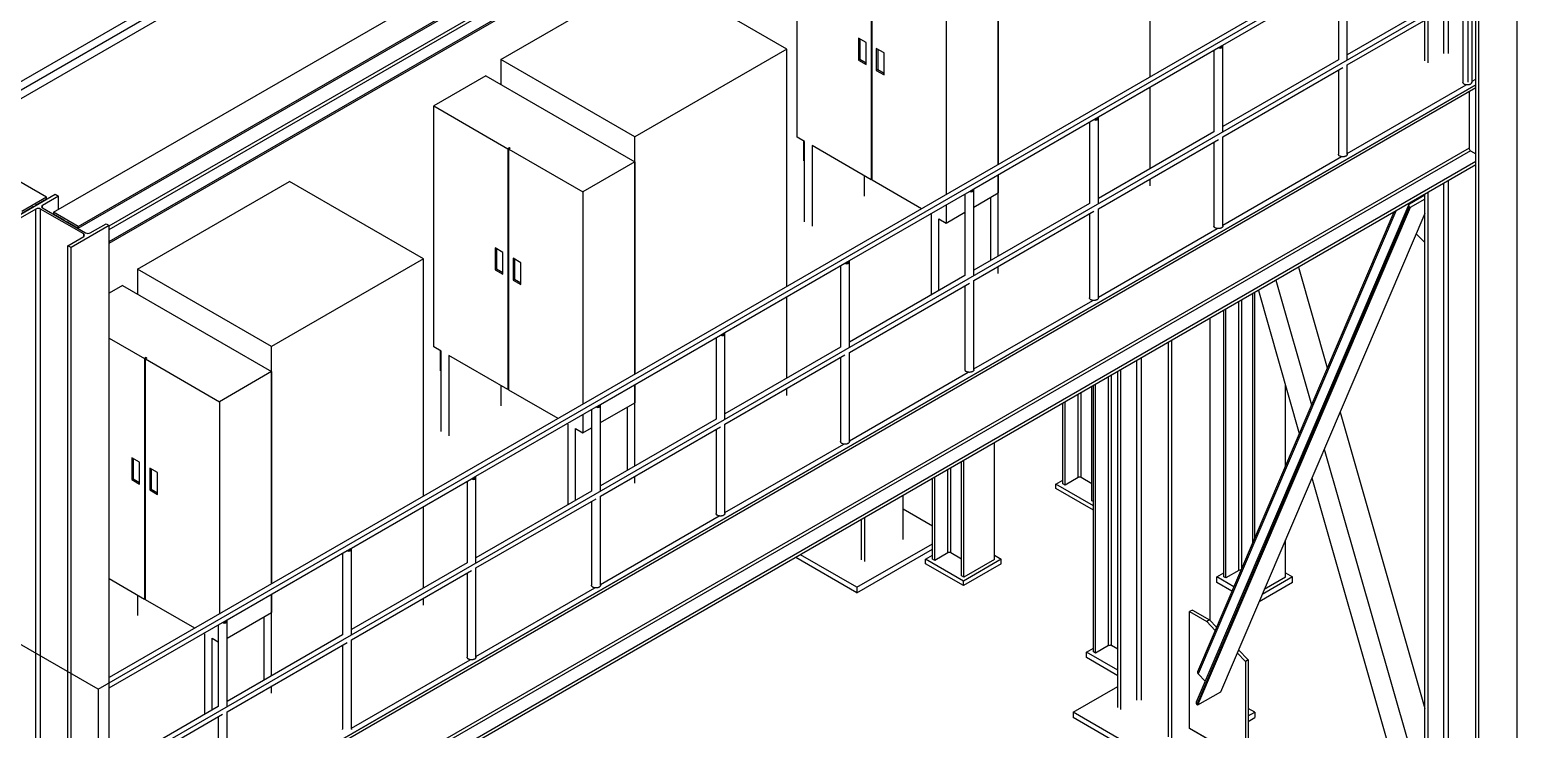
# Model space of a CAD drawing. Header units: inches. Extents: x -1490 to 2215, y -1057 to 1547.
# Drawn here: x -1146.5 to -868.5, y 1110.3 to 1241 of the extents above; entities that cross this region are included whole.
import ezdxf

# ---------------------------------------------------------------- set-up
doc = ezdxf.new("R2010")
doc.units = ezdxf.units.IN
doc.header["$MEASUREMENT"] = 0

msp = doc.modelspace()

# ---------------------------------------------------------------- linework, layer by layer
at = {"color": 7, "linetype": 'Continuous', "lineweight": 25}
for p, q in [((-1141.99, 1206.92), (-880.02, 1358.15)), ((-868.55, 1079.55), (-868.55, 1356.28)), ((-1137.4, 1204.27), (-875.42, 1355.5)), ((-1137.4, 1203.94), (-875.42, 1355.18)), ((-1131.59, 1204.35), (-877.63, 1350.96)), ((-876.31, 1075.76), (-876.31, 1352.5)), ((-875.71, 1075.41), (-875.71, 1352.15)), ((-1131.59, 1203.7), (-877.35, 1350.47)), ((-1131.59, 1201.47), (-876.31, 1348.84)), ((-1131.59, 1201.15), (-876.31, 1348.51)), ((-937.1, 1232.24), (-937.1, 1276.58)), ((-1143.35, 1209.73), (-1247.25, 1269.71)), ((-878.63, 1266), (-1131.59, 1119.97)), ((-1003.08, 1220.96), (-1003.08, 1265.97)), ((-876.97, 1231.22), (-876.97, 1265.04)), ((-965.5, 1215.85), (-965.5, 1260.19)), ((-989.23, 1257.98), (-989.23, 1212.97)), ((-989.09, 1212.89), (-989.09, 1257.89)), ((-965.5, 1255.52), (-965.5, 1215.85)), ((-1058.44, 1235.46), (-1030.04, 1251.85)), ((-1004.99, 1237.39), (-1030.04, 1251.85)), ((-923.55, 1238.15), (-901.13, 1251.09)), ((-901.96, 1250.61), (-901.96, 1235.38)), ((-900.3, 1235.38), (-900.3, 1251.57)), ((-1119.06, 1248.09), (-1164.19, 1222.03)), ((-975.24, 1249.9), (-975.24, 1210.23)), ((-878.7, 1248.81), (-900.3, 1236.34)), ((-1163.1, 1221.14), (-1119.06, 1246.57)), ((-1119.06, 1246.45), (-1163.01, 1221.08)), ((-900.3, 1234.43), (-877.87, 1247.37)), ((-881.4, 1236.58), (-881.4, 1245.34)), ((-878.7, 1246.89), (-878.7, 1231.18)), ((-1161.69, 1220.32), (-1119.06, 1244.94)), ((-885.83, 1235.21), (-885.83, 1242.78)), ((-885.22, 1234.86), (-885.22, 1243.13)), ((-882.25, 1236.58), (-882.25, 1244.85)), ((-1004.99, 1237.39), (-1033.38, 1221)), ((-1004.99, 1193.06), (-1004.99, 1237.39)), ((-990.18, 1238.6), (-991.63, 1239.44)), ((-991.63, 1239.44), (-991.63, 1235.35)), ((-991.35, 1239.28), (-991.35, 1235.51)), ((-990.18, 1234.5), (-990.18, 1238.6)), ((-986.83, 1236.67), (-988.29, 1237.51)), ((-988.29, 1237.51), (-988.29, 1233.42)), ((-988.01, 1237.35), (-988.01, 1233.58)), ((-946.81, 1224.72), (-924.38, 1237.67)), ((-925.21, 1237.19), (-925.21, 1221.96)), ((-924.38, 1237.67), (-923.55, 1238.15)), ((-923.55, 1221.96), (-923.55, 1238.15)), ((-1058.44, 1235.46), (-1058.44, 1230.8)), ((-1033.38, 1221), (-1058.44, 1235.46)), ((-991.35, 1235.51), (-991.63, 1235.35)), ((-991.63, 1235.35), (-990.18, 1234.5)), ((-991.35, 1235.51), (-990.18, 1234.83)), ((-986.83, 1232.57), (-986.83, 1236.67)), ((-901.96, 1235.38), (-923.55, 1222.92)), ((-923.55, 1221), (-901.13, 1233.95)), ((-900.3, 1217.76), (-900.3, 1234.43)), ((-1061.22, 1232.41), (-1070.96, 1226.78)), ((-1061.22, 1232.41), (-1033.38, 1216.34)), ((-988.01, 1233.58), (-988.29, 1233.42)), ((-988.29, 1233.42), (-986.83, 1232.57)), ((-988.01, 1233.58), (-986.83, 1232.9)), ((-901.96, 1233.47), (-901.96, 1217.76)), ((-876.97, 1231.38), (-876.31, 1231.76)), ((-1131.59, 1083.37), (-876.31, 1230.74)), ((-876.31, 1230.74), (-1131.59, 1083.37)), ((-876.31, 1230.13), (-1131.59, 1082.76)), ((-937.1, 1215.1), (-937.1, 1230.33)), ((-900.3, 1217.91), (-878.11, 1230.72)), ((-877.56, 1229.41), (-877.56, 1218.89)), ((-1070.96, 1226.78), (-1057.11, 1218.79)), ((-1070.96, 1181.78), (-1070.96, 1226.78)), ((-970.07, 1211.3), (-947.64, 1224.24)), ((-948.47, 1223.76), (-948.47, 1208.53)), ((-947.64, 1224.24), (-946.81, 1224.72)), ((-946.81, 1208.53), (-946.81, 1224.72)), ((-1033.38, 1176.66), (-1033.38, 1221)), ((-1001.69, 1220.16), (-1003.08, 1220.96)), ((-1001.91, 1220.29), (-1001.91, 1216.49)), ((-1001.69, 1205.11), (-1001.69, 1220.16)), ((-925.21, 1221.96), (-946.81, 1209.49)), ((-946.81, 1207.58), (-924.38, 1220.52)), ((-925.21, 1220.04), (-925.21, 1204.33)), ((-923.55, 1204.33), (-923.55, 1221)), ((-877.56, 1218.89), (-1131.59, 1072.24)), ((-877.28, 1218.4), (-1131.59, 1071.59)), ((-1056.84, 1218.95), (-1057.11, 1218.79)), ((-1057.11, 1218.79), (-1057.11, 1173.78)), ((-1056.7, 1218.87), (-1056.98, 1218.71)), ((-1056.98, 1173.7), (-1056.98, 1218.71)), ((-1056.98, 1218.71), (-1043.13, 1210.71)), ((-1056.7, 1218.87), (-1056.84, 1218.95)), ((-1056.84, 1218.95), (-1056.84, 1218.79)), ((-989.23, 1212.97), (-1000.3, 1219.36)), ((-1000.3, 1219.36), (-1000.3, 1204.3)), ((-923.55, 1204.49), (-901.36, 1217.3)), ((-877.28, 1218.4), (-876.31, 1217.84)), ((-876.31, 1216.37), (-1131.59, 1069)), ((-876.31, 1215.75), (-1131.59, 1068.39)), ((-1033.38, 1216.34), (-1043.13, 1210.71)), ((-1033.38, 1216.34), (-1033.38, 1176.66)), ((-1126.32, 1196.27), (-1097.92, 1212.67)), ((-1072.87, 1198.2), (-1097.92, 1212.67)), ((-990.55, 1213.73), (-990.55, 1209.93)), ((-989.09, 1213.05), (-989.23, 1212.97)), ((-979.86, 1207.56), (-989.09, 1212.89)), ((-965.5, 1213.93), (-965.5, 1210.52)), ((-965.5, 1198.7), (-965.5, 1213.93)), ((-937.1, 1211.86), (-937.1, 1213.18)), ((-882.25, 1082.62), (-882.25, 1212.33)), ((-881.4, 1082.62), (-881.4, 1212.82)), ((-1148.87, 1206.14), (-1141.71, 1210.27)), ((-1143.35, 1209.73), (-1147.94, 1207.08)), ((-1145.27, 1208.3), (-1143.35, 1209.41)), ((-1141.1, 1209.92), (-1144.08, 1208.2)), ((-1143.35, 1209.41), (-1143.35, 1209.73)), ((-1141.71, 1210.27), (-1141.1, 1209.92)), ((-1141.1, 1207.43), (-1141.1, 1209.92)), ((-1043.13, 1210.71), (-1043.13, 1171.04)), ((-993.32, 1197.87), (-970.9, 1210.82)), ((-971.73, 1210.34), (-971.73, 1195.11)), ((-970.9, 1210.82), (-970.07, 1211.3)), ((-970.07, 1195.11), (-970.07, 1211.3)), ((-970.07, 1207.88), (-965.5, 1210.52)), ((-966.89, 1197.9), (-966.89, 1209.71)), ((-888.69, 1208.51), (-885.83, 1210.16)), ((-885.83, 1209.37), (-888.55, 1207.79)), ((-885.83, 1081.26), (-885.83, 1210.26)), ((-885.22, 1080.91), (-885.22, 1210.61)), ((-1145.29, 1207.51), (-1148.27, 1205.79)), ((-1147.94, 1206.76), (-1146.01, 1207.87)), ((-1145.94, 1207.83), (-1146.01, 1207.87)), ((-1145.29, 1084.72), (-1145.29, 1207.51)), ((-1136.38, 1202.85), (-1144.44, 1207.51)), ((-1144.44, 1084.72), (-1144.44, 1207.51)), ((-1144.08, 1207.72), (-1144.08, 1208.2)), ((-1144.08, 1207.72), (-1136.02, 1203.06)), ((-1137.4, 1204.27), (-1141.99, 1206.92)), ((-1141.99, 1206.92), (-1141.99, 1206.59)), ((-1141.99, 1206.59), (-1140.07, 1205.48)), ((-978.03, 1206.5), (-978.2, 1206.6)), ((-978.03, 1206.5), (-978.03, 1191.47)), ((-975.24, 1208.31), (-975.24, 1204.89)), ((-975.24, 1204.89), (-971.73, 1206.92)), ((-948.47, 1208.53), (-970.07, 1196.07)), ((-970.07, 1194.15), (-947.64, 1207.1)), ((-948.47, 1206.62), (-948.47, 1190.91)), ((-946.81, 1190.91), (-946.81, 1207.58)), ((-888.82, 1208.36), (-928.53, 1115.36)), ((-888.72, 1207.96), (-928.42, 1114.96)), ((-891.62, 1206.92), (-928.27, 1121.07)), ((-888.55, 1207.79), (-928.26, 1114.79)), ((-891.25, 1207.13), (-928.16, 1120.67)), ((-885.83, 1206.69), (-924.01, 1117.24)), ((-888.55, 1207.79), (-888.72, 1207.96)), ((-1141.1, 1206), (-1141.1, 1206.08)), ((-1139.4, 1205.01), (-1139.33, 1205.05)), ((-1139.33, 1205.05), (-1137.4, 1203.94)), ((-1131.59, 1204.43), (-1138.75, 1200.3)), ((-1137.4, 1203.94), (-1137.4, 1204.27)), ((-1135.17, 1203.06), (-1132.19, 1204.78)), ((-1132.19, 1204.78), (-1131.59, 1204.43)), ((-1131.59, 927.7), (-1131.59, 1204.43)), ((-976.63, 1205.7), (-975.24, 1204.89)), ((-976.63, 1192.27), (-976.63, 1205.7)), ((-946.81, 1191.06), (-924.62, 1203.87)), ((-1139.36, 1200.64), (-1136.38, 1202.36)), ((-1139.36, 923.91), (-1139.36, 1200.64)), ((-1138.75, 1200.3), (-1139.36, 1200.64)), ((-1136.38, 1202.36), (-1136.38, 1202.85)), ((-885.83, 1201.25), (-887.44, 1202.91)), ((-1138.75, 923.56), (-1138.75, 1200.3)), ((-1072.87, 1198.2), (-1101.26, 1181.81)), ((-1072.87, 1153.87), (-1072.87, 1198.2)), ((-1058.06, 1199.41), (-1059.51, 1200.25)), ((-1059.51, 1200.25), (-1059.51, 1196.16)), ((-1059.24, 1200.09), (-1059.24, 1196.32)), ((-1058.06, 1195.32), (-1058.06, 1199.41)), ((-1054.71, 1197.48), (-1056.17, 1198.32)), ((-1056.17, 1198.32), (-1056.17, 1194.23)), ((-1055.89, 1198.16), (-1055.89, 1194.39)), ((-994.15, 1197.39), (-993.32, 1197.87)), ((-993.32, 1181.68), (-993.32, 1197.87)), ((-1126.32, 1196.27), (-1126.32, 1191.61)), ((-1101.26, 1181.81), (-1126.32, 1196.27)), ((-1059.24, 1196.32), (-1059.51, 1196.16)), ((-1059.51, 1196.16), (-1058.06, 1195.32)), ((-1059.24, 1196.32), (-1058.06, 1195.64)), ((-1054.71, 1193.39), (-1054.71, 1197.48)), ((-1016.58, 1184.45), (-994.15, 1197.39)), ((-994.98, 1196.91), (-994.98, 1181.68)), ((-971.73, 1195.11), (-993.32, 1182.64)), ((-965.5, 1195.47), (-965.5, 1196.79)), ((-909.4, 1196.65), (-904.03, 1177.85)), ((-1129.1, 1193.22), (-1131.59, 1191.78)), ((-1129.1, 1193.22), (-1101.26, 1177.15)), ((-1055.89, 1194.39), (-1056.17, 1194.23)), ((-1056.17, 1194.23), (-1054.71, 1193.39)), ((-1055.89, 1194.39), (-1054.71, 1193.71)), ((-993.32, 1180.73), (-970.9, 1193.67)), ((-971.73, 1193.19), (-971.73, 1177.48)), ((-970.07, 1177.48), (-970.07, 1194.15)), ((-916.91, 1192.32), (-909.27, 1165.58)), ((-913.64, 1194.2), (-906.99, 1170.92)), ((-1004.99, 1175.91), (-1004.99, 1191.14)), ((-970.07, 1177.64), (-947.87, 1190.45)), ((-920.55, 1139.99), (-920.55, 1190.22)), ((-919.98, 1140.48), (-919.98, 1190.55)), ((-917.95, 1145.24), (-917.95, 1191.72)), ((-917.55, 1146.17), (-917.55, 1191.95)), ((-925.91, 1130.62), (-925.91, 1187.12)), ((-923.39, 1138.81), (-923.39, 1188.58)), ((-922.99, 1138.58), (-922.99, 1188.81)), ((-1039.83, 1171.02), (-1017.41, 1183.97)), ((-1017.41, 1183.97), (-1016.58, 1184.45)), ((-1016.58, 1168.26), (-1016.58, 1184.45)), ((-1131.59, 1183.41), (-1125, 1179.6)), ((-1101.26, 1137.48), (-1101.26, 1181.81)), ((-1069.57, 1180.97), (-1070.96, 1181.78)), ((-1018.24, 1183.49), (-1018.24, 1168.26)), ((-994.98, 1181.68), (-1016.58, 1169.22)), ((-933.68, 1108.88), (-933.68, 1182.64)), ((-933.07, 1108.53), (-933.07, 1182.99)), ((-1124.72, 1179.76), (-1125, 1179.6)), ((-1125, 1179.6), (-1125, 1134.59)), ((-1124.58, 1179.68), (-1124.86, 1179.52)), ((-1124.86, 1134.51), (-1124.86, 1179.52)), ((-1124.86, 1179.52), (-1111.01, 1171.52)), ((-1124.58, 1179.68), (-1124.72, 1179.76)), ((-1124.72, 1179.76), (-1124.72, 1179.6)), ((-1069.79, 1181.1), (-1069.79, 1177.3)), ((-1069.57, 1165.92), (-1069.57, 1180.97)), ((-1057.11, 1173.78), (-1068.18, 1180.17)), ((-1068.18, 1180.17), (-1068.18, 1165.12)), ((-1016.58, 1167.3), (-994.15, 1180.25)), ((-994.98, 1179.77), (-994.98, 1164.06)), ((-993.32, 1164.06), (-993.32, 1180.73)), ((-939.61, 1115.74), (-939.61, 1179.21)), ((-938.76, 1115.74), (-938.76, 1179.7)), ((-1101.26, 1177.15), (-1111.01, 1171.52)), ((-1101.26, 1177.15), (-1101.26, 1137.48)), ((-993.32, 1164.21), (-971.13, 1177.02)), ((-944.89, 1125.94), (-944.89, 1176.16)), ((-944.33, 1125.94), (-944.33, 1176.49)), ((-943.19, 1114.37), (-943.19, 1177.15)), ((-942.59, 1114.02), (-942.59, 1177.5)), ((-1058.44, 1174.54), (-1058.44, 1170.74)), ((-1056.98, 1173.86), (-1057.11, 1173.78)), ((-1047.74, 1168.37), (-1056.98, 1173.7)), ((-1033.38, 1174.75), (-1033.38, 1171.33)), ((-1033.38, 1159.52), (-1033.38, 1174.75)), ((-1004.99, 1172.67), (-1004.99, 1173.99)), ((-950.6, 1157.34), (-950.6, 1172.87)), ((-950.03, 1157.34), (-950.03, 1173.2)), ((-948, 1153.02), (-948, 1174.37)), ((-947.73, 1124.76), (-947.73, 1174.53)), ((-947.34, 1124.53), (-947.34, 1174.75)), ((-911.85, 1159.53), (-911.85, 1174.6)), ((-1111.01, 1171.52), (-1111.01, 1131.85)), ((-1063.09, 1157.6), (-1040.66, 1170.54)), ((-1041.49, 1170.06), (-1041.49, 1154.83)), ((-1040.66, 1170.54), (-1039.83, 1171.02)), ((-1039.83, 1167.61), (-1033.38, 1171.33)), ((-1039.83, 1154.83), (-1039.83, 1171.02)), ((-1034.77, 1158.71), (-1034.77, 1170.53)), ((-953.44, 1156.16), (-953.44, 1171.23)), ((-953.04, 1155.93), (-953.04, 1171.46)), ((-1045.91, 1167.31), (-1046.08, 1167.41)), ((-1045.91, 1167.31), (-1045.91, 1152.28)), ((-1043.13, 1169.12), (-1043.13, 1165.71)), ((-1018.24, 1168.26), (-1039.83, 1155.79)), ((-1016.58, 1150.63), (-1016.58, 1167.3)), ((-901.66, 1169.59), (-885.83, 1114.21)), ((-1044.52, 1166.51), (-1043.13, 1165.71)), ((-1044.52, 1153.09), (-1044.52, 1166.51)), ((-1043.13, 1165.71), (-1041.49, 1166.65)), ((-1039.83, 1153.88), (-1017.41, 1166.82)), ((-1018.24, 1166.34), (-1018.24, 1150.63)), ((-1016.58, 1150.79), (-994.38, 1163.6)), ((-966.24, 1142.03), (-966.24, 1163.84)), ((-904.62, 1162.66), (-888.89, 1107.63)), ((-1125.94, 1160.22), (-1127.4, 1161.06)), ((-1127.4, 1161.06), (-1127.4, 1156.97)), ((-1127.12, 1160.9), (-1127.12, 1157.13)), ((-1125.94, 1156.13), (-1125.94, 1160.22)), ((-1122.6, 1158.29), (-1124.05, 1159.13)), ((-1124.05, 1159.13), (-1124.05, 1155.04)), ((-1123.77, 1158.97), (-1123.77, 1155.2)), ((-974.38, 1143.29), (-974.38, 1159.14)), ((-972.35, 1138.97), (-972.35, 1160.32)), ((-971.95, 1138.74), (-971.95, 1160.54)), ((-1127.12, 1157.13), (-1127.4, 1156.97)), ((-1127.4, 1156.97), (-1125.94, 1156.13)), ((-1127.12, 1157.13), (-1125.94, 1156.45)), ((-1122.6, 1154.2), (-1122.6, 1158.29)), ((-1086.34, 1144.17), (-1063.92, 1157.12)), ((-1064.75, 1156.64), (-1064.75, 1141.41)), ((-1063.92, 1157.12), (-1063.09, 1157.6)), ((-1063.09, 1141.41), (-1063.09, 1157.6)), ((-1033.38, 1156.28), (-1033.38, 1157.6)), ((-977.78, 1142.1), (-977.78, 1157.18)), ((-977.39, 1141.88), (-977.39, 1157.41)), ((-974.94, 1143.29), (-974.94, 1158.82)), ((-954.74, 1156.12), (-953.44, 1156.87)), ((-954.74, 1155.31), (-954.74, 1156.12)), ((-947.73, 1152.08), (-954.74, 1156.12)), ((-953.04, 1155.93), (-953.44, 1156.16)), ((-950.6, 1157.34), (-953.04, 1155.93)), ((-948, 1156.17), (-950.03, 1157.34)), ((-906.9, 1157.31), (-892.77, 1107.87)), ((-1123.77, 1155.2), (-1124.05, 1155.04)), ((-1124.05, 1155.04), (-1122.6, 1154.2)), ((-1123.77, 1155.2), (-1122.6, 1154.52)), ((-1041.49, 1154.83), (-1063.09, 1142.37)), ((-1063.09, 1140.45), (-1040.66, 1153.4)), ((-1039.83, 1137.21), (-1039.83, 1153.88)), ((-983.27, 1145.78), (-983.27, 1154.01)), ((-947.73, 1151.26), (-954.74, 1155.31)), ((-1072.87, 1136.72), (-1072.87, 1151.95)), ((-1041.49, 1152.92), (-1041.49, 1137.21)), ((-977.78, 1148.27), (-983.27, 1151.44)), ((-947.73, 1152.86), (-948, 1153.02)), ((-1039.83, 1137.36), (-1017.64, 1150.17)), ((-991.04, 1141.99), (-991.04, 1149.52)), ((-990.44, 1141.64), (-990.44, 1149.87)), ((-991.91, 1136.84), (-977.78, 1144.99)), ((-911.85, 1138.74), (-911.85, 1145.74)), ((-1109.6, 1130.75), (-1087.17, 1143.69)), ((-1088, 1143.21), (-1088, 1127.98)), ((-1087.17, 1143.69), (-1086.34, 1144.17)), ((-1086.34, 1127.98), (-1086.34, 1144.17)), ((-991.91, 1135.81), (-1003.35, 1142.42)), ((-991.91, 1136.84), (-1002.47, 1142.93)), ((-991.91, 1135.81), (-977.78, 1143.97)), ((-979.08, 1142.07), (-977.78, 1142.82)), ((-974.94, 1143.29), (-977.39, 1141.88)), ((-972.35, 1142.11), (-974.38, 1143.29)), ((-966.24, 1142.82), (-964.94, 1142.07)), ((-1064.75, 1141.41), (-1086.34, 1128.94)), ((-1086.34, 1127.03), (-1063.92, 1139.97)), ((-1064.75, 1139.49), (-1064.75, 1123.78)), ((-1063.09, 1123.78), (-1063.09, 1140.45)), ((-979.08, 1141.25), (-979.08, 1142.07)), ((-972.01, 1137.99), (-979.08, 1142.07)), ((-972.01, 1137.17), (-979.08, 1141.25)), ((-977.39, 1141.88), (-977.78, 1142.1)), ((-964.94, 1142.07), (-972.01, 1137.99)), ((-964.94, 1141.25), (-972.01, 1137.17)), ((-966.24, 1142.03), (-971.95, 1138.74)), ((-964.94, 1141.25), (-964.94, 1142.07)), ((-924.69, 1138.77), (-923.39, 1139.52)), ((-920.55, 1139.99), (-922.99, 1138.58)), ((-911.85, 1139.52), (-910.54, 1138.77)), ((-1125, 1134.59), (-1131.59, 1138.4)), ((-1063.09, 1123.94), (-1040.9, 1136.75)), ((-991.91, 1136.84), (-991.91, 1135.81)), ((-971.95, 1138.74), (-972.35, 1138.97)), ((-972.01, 1137.17), (-972.01, 1137.99)), ((-921.5, 1136.93), (-924.69, 1138.77)), ((-924.69, 1137.75), (-924.69, 1138.77)), ((-921.84, 1136.11), (-924.69, 1137.75)), ((-922.99, 1138.58), (-923.39, 1138.81)), ((-910.54, 1137.75), (-916.79, 1134.14)), ((-910.54, 1138.77), (-916.22, 1135.5)), ((-911.85, 1138.74), (-915.81, 1136.45)), ((-910.54, 1137.75), (-910.54, 1138.77)), ((-1126.32, 1135.36), (-1126.32, 1131.55)), ((-1124.86, 1134.67), (-1125, 1134.59)), ((-1115.63, 1129.18), (-1124.86, 1134.51)), ((-1101.26, 1135.56), (-1101.26, 1132.14)), ((-1101.26, 1120.33), (-1101.26, 1135.56)), ((-1072.87, 1133.48), (-1072.87, 1134.8)), ((-1109.6, 1127.33), (-1101.26, 1132.14)), ((-1102.66, 1119.52), (-1102.66, 1131.34)), ((-929.23, 1132.59), (-929.76, 1132.29)), ((-929.23, 1132.59), (-929.76, 1132.29)), ((-929.76, 1110.44), (-929.76, 1132.29)), ((-929.76, 1132.29), (-926.57, 1130.45)), ((-929.76, 1110.44), (-929.76, 1132.29)), ((-929.76, 1132.29), (-926.57, 1130.45)), ((-929.23, 1132.59), (-926.04, 1130.76)), ((-929.23, 1132.59), (-926.04, 1130.76)), ((-1131.59, 1118.05), (-1110.43, 1130.27)), ((-1111.26, 1129.79), (-1111.26, 1114.56)), ((-1110.43, 1130.27), (-1109.6, 1130.75)), ((-1109.6, 1114.56), (-1109.6, 1130.75)), ((-926.04, 1130.76), (-926.57, 1130.45)), ((-926.04, 1130.76), (-926.57, 1130.45)), ((-926.57, 1130.45), (-924.97, 1128.8)), ((-926.57, 1130.45), (-924.97, 1128.8)), ((-926.04, 1130.76), (-924.71, 1129.39)), ((-926.04, 1130.76), (-924.71, 1129.39)), ((-1113.79, 1128.13), (-1113.97, 1128.23)), ((-1113.79, 1128.13), (-1113.79, 1113.1)), ((-1112.4, 1127.32), (-1111.26, 1126.66)), ((-1112.4, 1113.9), (-1112.4, 1127.32)), ((-1088, 1127.98), (-1109.6, 1115.52)), ((-1109.6, 1113.6), (-1087.17, 1126.55)), ((-1088, 1126.07), (-1088, 1110.36)), ((-1086.34, 1110.36), (-1086.34, 1127.03)), ((-944.89, 1125.94), (-947.34, 1124.53)), ((-943.19, 1125.28), (-944.33, 1125.94)), ((-1086.34, 1110.51), (-1064.15, 1123.32)), ((-949.03, 1124.72), (-947.73, 1125.47)), ((-943.19, 1121.35), (-949.03, 1124.72)), ((-949.03, 1123.7), (-949.03, 1124.72)), ((-943.19, 1120.33), (-949.03, 1123.7)), ((-947.34, 1124.53), (-947.73, 1124.76)), ((-920.87, 1124.59), (-919.33, 1123)), ((-920.87, 1124.59), (-919.33, 1123)), ((-920.62, 1125.18), (-918.8, 1123.3)), ((-920.62, 1125.18), (-918.8, 1123.3)), ((-918.8, 1123.3), (-919.33, 1123)), ((-918.8, 1123.3), (-919.33, 1123)), ((-919.33, 1123), (-919.33, 1104.42)), ((-919.33, 1123), (-919.33, 1104.42)), ((-918.8, 1123.3), (-918.8, 1104.73)), ((-918.8, 1123.3), (-918.8, 1104.73)), ((-926.84, 1119.31), (-928.16, 1120.67)), ((-1101.26, 1117.09), (-1101.26, 1118.41)), ((-951.52, 1113.52), (-943.19, 1118.33)), ((-924.01, 1117.24), (-928.26, 1114.79)), ((-1111.26, 1114.56), (-1131.59, 1102.82)), ((-928.26, 1114.79), (-928.42, 1114.96)), ((-1131.59, 1100.9), (-1110.43, 1113.12)), ((-1111.26, 1112.64), (-1111.26, 1096.93)), ((-1109.6, 1096.93), (-1109.6, 1113.6)), ((-934.55, 1103.72), (-951.52, 1113.52)), ((-951.52, 1113.52), (-951.52, 1112.5)), ((-934.55, 1102.7), (-951.52, 1112.5)), ((-917.58, 1113.52), (-918.8, 1114.22)), ((-918.8, 1112.82), (-917.58, 1113.52)), ((-918.8, 1111.79), (-917.58, 1112.5)), ((-917.58, 1113.52), (-917.58, 1112.5)), ((-926.33, 1108.47), (-929.76, 1110.44)), ((-919.33, 1104.42), (-929.76, 1110.44))]:
    msp.add_line(p, q, dxfattribs=at)
at = {"color": 7, "linetype": 'Continuous'}
for p, q in [((-1133.68, 1117.8), (-877.8, 1265.52)), ((-877.8, 1265.52), (-877.8, 1231.22)), ((-1133.68, 1100.65), (-877.8, 1248.37)), ((-1133.68, 1117.8), (-1213.39, 1163.82)), ((-1133.68, 1117.8), (-1133.68, 1083.51))]:
    msp.add_line(p, q, dxfattribs=at)
at = {"color": 7, "linetype": 'Continuous', "lineweight": 25, "flags": 128}
for points in [[(-877.25, 1230.87), (-877.29, 1230.84), (-877.37, 1230.8), (-877.46, 1230.77), (-877.56, 1230.74), (-877.66, 1230.72), (-877.76, 1230.71), (-877.87, 1230.7), (-877.98, 1230.71), (-878.09, 1230.72), (-878.19, 1230.74), (-878.29, 1230.77), (-878.38, 1230.8), (-878.46, 1230.84), (-878.53, 1230.89), (-878.59, 1230.94), (-878.64, 1231), (-878.67, 1231.06), (-878.7, 1231.12), (-878.7, 1231.18)], [(-900.3, 1217.76), (-900.31, 1217.7), (-900.33, 1217.63), (-900.36, 1217.57), (-900.41, 1217.52), (-900.47, 1217.47), (-900.54, 1217.42), (-900.62, 1217.38), (-900.71, 1217.34), (-900.81, 1217.32), (-900.91, 1217.29), (-901.02, 1217.28), (-901.13, 1217.28), (-901.24, 1217.28), (-901.34, 1217.29), (-901.45, 1217.32), (-901.54, 1217.34), (-901.63, 1217.38), (-901.72, 1217.42), (-901.79, 1217.47), (-901.85, 1217.52), (-901.9, 1217.57), (-901.93, 1217.63), (-901.95, 1217.7), (-901.96, 1217.76)], [(-923.55, 1204.33), (-923.56, 1204.27), (-923.58, 1204.21), (-923.62, 1204.15), (-923.67, 1204.09), (-923.73, 1204.04), (-923.8, 1203.99), (-923.88, 1203.95), (-923.97, 1203.92), (-924.07, 1203.89), (-924.17, 1203.87), (-924.28, 1203.86), (-924.38, 1203.85), (-924.49, 1203.86), (-924.6, 1203.87), (-924.7, 1203.89), (-924.8, 1203.92), (-924.89, 1203.95), (-924.97, 1203.99), (-925.04, 1204.04), (-925.1, 1204.09), (-925.15, 1204.15), (-925.19, 1204.21), (-925.21, 1204.27), (-925.21, 1204.33)], [(-946.81, 1190.91), (-946.82, 1190.85), (-946.84, 1190.78), (-946.87, 1190.72), (-946.92, 1190.67), (-946.98, 1190.62), (-947.05, 1190.57), (-947.13, 1190.53), (-947.22, 1190.49), (-947.32, 1190.46), (-947.42, 1190.44), (-947.53, 1190.43), (-947.64, 1190.43), (-947.75, 1190.43), (-947.85, 1190.44), (-947.96, 1190.46), (-948.05, 1190.49), (-948.14, 1190.53), (-948.23, 1190.57), (-948.3, 1190.62), (-948.36, 1190.67), (-948.41, 1190.72), (-948.44, 1190.78), (-948.46, 1190.85), (-948.47, 1190.91)], [(-970.07, 1177.48), (-970.07, 1177.42), (-970.09, 1177.36), (-970.13, 1177.3), (-970.18, 1177.24), (-970.24, 1177.19), (-970.31, 1177.14), (-970.39, 1177.1), (-970.48, 1177.07), (-970.58, 1177.04), (-970.68, 1177.02), (-970.79, 1177.01), (-970.9, 1177), (-971, 1177.01), (-971.11, 1177.02), (-971.21, 1177.04), (-971.31, 1177.07), (-971.4, 1177.1), (-971.48, 1177.14), (-971.55, 1177.19), (-971.61, 1177.24), (-971.66, 1177.3), (-971.7, 1177.36), (-971.72, 1177.42), (-971.73, 1177.48)], [(-993.32, 1164.06), (-993.33, 1163.99), (-993.35, 1163.93), (-993.38, 1163.87), (-993.43, 1163.82), (-993.49, 1163.77), (-993.56, 1163.72), (-993.65, 1163.68), (-993.74, 1163.64), (-993.83, 1163.61), (-993.94, 1163.59), (-994.04, 1163.58), (-994.15, 1163.58), (-994.26, 1163.58), (-994.37, 1163.59), (-994.47, 1163.61), (-994.57, 1163.64), (-994.66, 1163.68), (-994.74, 1163.72), (-994.81, 1163.77), (-994.87, 1163.82), (-994.92, 1163.87), (-994.95, 1163.93), (-994.97, 1163.99), (-994.98, 1164.06)], [(-1016.58, 1150.63), (-1016.58, 1150.57), (-1016.6, 1150.51), (-1016.64, 1150.45), (-1016.69, 1150.39), (-1016.75, 1150.34), (-1016.82, 1150.29), (-1016.9, 1150.25), (-1016.99, 1150.22), (-1017.09, 1150.19), (-1017.19, 1150.17), (-1017.3, 1150.16), (-1017.41, 1150.15), (-1017.51, 1150.16), (-1017.62, 1150.17), (-1017.72, 1150.19), (-1017.82, 1150.22), (-1017.91, 1150.25), (-1017.99, 1150.29), (-1018.06, 1150.34), (-1018.12, 1150.39), (-1018.17, 1150.45), (-1018.21, 1150.51), (-1018.23, 1150.57), (-1018.24, 1150.63)], [(-1039.83, 1137.21), (-1039.84, 1137.14), (-1039.86, 1137.08), (-1039.89, 1137.02), (-1039.94, 1136.97), (-1040, 1136.92), (-1040.07, 1136.87), (-1040.16, 1136.83), (-1040.25, 1136.79), (-1040.34, 1136.76), (-1040.45, 1136.74), (-1040.55, 1136.73), (-1040.66, 1136.73), (-1040.77, 1136.73), (-1040.88, 1136.74), (-1040.98, 1136.76), (-1041.08, 1136.79), (-1041.17, 1136.83), (-1041.25, 1136.87), (-1041.32, 1136.92), (-1041.38, 1136.97), (-1041.43, 1137.02), (-1041.46, 1137.08), (-1041.48, 1137.14), (-1041.49, 1137.21)], [(-1063.09, 1123.78), (-1063.09, 1123.72), (-1063.12, 1123.66), (-1063.15, 1123.6), (-1063.2, 1123.54), (-1063.26, 1123.49), (-1063.33, 1123.44), (-1063.41, 1123.4), (-1063.5, 1123.37), (-1063.6, 1123.34), (-1063.7, 1123.32), (-1063.81, 1123.31), (-1063.92, 1123.3), (-1064.03, 1123.31), (-1064.13, 1123.32), (-1064.23, 1123.34), (-1064.33, 1123.37), (-1064.42, 1123.4), (-1064.5, 1123.44), (-1064.58, 1123.49), (-1064.64, 1123.54), (-1064.68, 1123.6), (-1064.72, 1123.66), (-1064.74, 1123.72), (-1064.75, 1123.78)], [(-1088, 1110.29), (-1088, 1110.36)], [(-1086.34, 1110.36), (-1086.35, 1110.29)]]:
    msp.add_lwpolyline(points, dxfattribs=at)
at = {"color": 7, "linetype": 'Continuous', "lineweight": 25}
for centre, radius, start, end in [((-877.43, 1231.29), 0.461, 292.4919, 351.6372), ((-876.95, 1218.92), 0.615, 182.6055, 237.3945), ((-1145.89, 1207.7), 0.207, 70.9066, 125.1485), ((-1144.97, 1207.81), 0.57, 121.8688, 148.902), ((-1144.87, 1206.7), 0.915, 62.391, 117.609), ((-1143.98, 1207.96), 0.264, 111.6744, 248.3256), ((-888.51, 1208.23), 0.333, 122.5565, 232.2282), ((-1140.37, 1205), 0.57, 31.098, 58.1312), ((-1139.45, 1204.88), 0.207, 54.8515, 109.0934), ((-1136.48, 1202.61), 0.264, 291.6744, 68.3256), ((-1135.6, 1203.87), 0.915, 242.391, 297.609), ((-950.32, 1156.79), 0.615, 62.6097, 117.3903), ((-974.66, 1142.74), 0.615, 62.6097, 117.3903), ((-920.26, 1139.45), 0.615, 80.4701, 117.3263), ((-944.61, 1125.39), 0.615, 62.6097, 117.3903), ((-927.93, 1120.95), 0.361, 159.9177, 229.8184), ((-928.19, 1115.23), 0.361, 159.9177, 229.8184)]:
    msp.add_arc(centre, radius, start, end, dxfattribs=at)
for centre in [(-924.38, 1238.63), (-947.64, 1225.2), (-970.9, 1211.78), (-994.15, 1198.35), (-1017.41, 1184.93), (-1040.66, 1171.5), (-1063.92, 1158.08), (-1087.17, 1144.65), (-1110.43, 1131.23)]:
    msp.add_ellipse(centre, major_axis=(-0.59, 1.02), ratio=0.577335, start_param=2.356235, end_param=3.92695, dxfattribs=at)
for points, knots in [([(-924.37, 1237.68), (-924.35, 1237.67), (-924.3, 1237.64), (-924.21, 1237.62), (-924.1, 1237.61), (-924, 1237.62), (-923.94, 1237.65), (-923.9, 1237.67)], [0, 0, 0, 0, 0.097717, 0.352978, 0.532936, 0.717637, 1, 1, 1, 1]), ([(-923.9, 1237.67), (-923.87, 1237.68), (-923.83, 1237.71), (-923.78, 1237.77), (-923.74, 1237.85), (-923.71, 1237.93), (-923.69, 1238.01), (-923.7, 1238.06), (-923.7, 1238.07)], [0, 0, 0, 0, 0.17425, 0.354372, 0.528469, 0.706841, 0.944583, 1, 1, 1, 1]), ([(-947.63, 1224.25), (-947.61, 1224.25), (-947.55, 1224.22), (-947.46, 1224.2), (-947.36, 1224.19), (-947.26, 1224.2), (-947.19, 1224.23), (-947.15, 1224.24)], [0, 0, 0, 0, 0.097717, 0.352978, 0.532936, 0.717637, 1, 1, 1, 1]), ([(-947.15, 1224.24), (-947.13, 1224.26), (-947.09, 1224.29), (-947.03, 1224.35), (-946.99, 1224.42), (-946.96, 1224.51), (-946.95, 1224.58), (-946.95, 1224.63), (-946.95, 1224.64)], [0, 0, 0, 0, 0.17425, 0.354372, 0.528469, 0.706841, 0.944583, 1, 1, 1, 1]), ([(-970.88, 1210.83), (-970.86, 1210.82), (-970.81, 1210.79), (-970.72, 1210.77), (-970.62, 1210.76), (-970.51, 1210.77), (-970.45, 1210.8), (-970.41, 1210.82)], [0, 0, 0, 0, 0.097717, 0.352978, 0.532936, 0.717637, 1, 1, 1, 1]), ([(-970.41, 1210.82), (-970.39, 1210.83), (-970.34, 1210.86), (-970.29, 1210.92), (-970.25, 1211), (-970.22, 1211.08), (-970.2, 1211.16), (-970.21, 1211.21), (-970.21, 1211.22)], [0, 0, 0, 0, 0.17425, 0.354372, 0.528469, 0.706841, 0.944583, 1, 1, 1, 1]), ([(-994.14, 1197.4), (-994.12, 1197.39), (-994.06, 1197.37), (-993.97, 1197.35), (-993.87, 1197.34), (-993.77, 1197.35), (-993.7, 1197.38), (-993.66, 1197.39)], [0, 0, 0, 0, 0.097717, 0.352978, 0.532936, 0.717637, 1, 1, 1, 1]), ([(-993.66, 1197.39), (-993.64, 1197.41), (-993.6, 1197.44), (-993.54, 1197.5), (-993.5, 1197.57), (-993.47, 1197.66), (-993.46, 1197.73), (-993.46, 1197.78), (-993.46, 1197.79)], [0, 0, 0, 0, 0.17425, 0.354372, 0.528469, 0.706841, 0.944583, 1, 1, 1, 1]), ([(-1017.39, 1183.98), (-1017.38, 1183.97), (-1017.32, 1183.94), (-1017.23, 1183.92), (-1017.13, 1183.91), (-1017.02, 1183.92), (-1016.96, 1183.95), (-1016.92, 1183.97)], [0, 0, 0, 0, 0.097717, 0.352978, 0.532936, 0.717637, 1, 1, 1, 1]), ([(-1016.92, 1183.97), (-1016.9, 1183.98), (-1016.85, 1184.01), (-1016.8, 1184.07), (-1016.76, 1184.15), (-1016.73, 1184.23), (-1016.72, 1184.31), (-1016.72, 1184.36), (-1016.72, 1184.37)], [0, 0, 0, 0, 0.17425, 0.354372, 0.528469, 0.706841, 0.944583, 1, 1, 1, 1]), ([(-1040.65, 1170.55), (-1040.63, 1170.54), (-1040.57, 1170.52), (-1040.48, 1170.5), (-1040.38, 1170.49), (-1040.28, 1170.5), (-1040.21, 1170.52), (-1040.17, 1170.54)], [0, 0, 0, 0, 0.0977174, 0.3529778, 0.5329357, 0.7176373, 1, 1, 1, 1]), ([(-1040.17, 1170.54), (-1040.15, 1170.56), (-1040.11, 1170.59), (-1040.06, 1170.65), (-1040.01, 1170.72), (-1039.99, 1170.81), (-1039.97, 1170.88), (-1039.97, 1170.93), (-1039.97, 1170.94)], [0, 0, 0, 0, 0.17425, 0.354372, 0.528469, 0.706841, 0.944583, 1, 1, 1, 1]), ([(-1063.9, 1157.13), (-1063.89, 1157.12), (-1063.83, 1157.09), (-1063.74, 1157.07), (-1063.64, 1157.06), (-1063.53, 1157.07), (-1063.47, 1157.1), (-1063.43, 1157.12)], [0, 0, 0, 0, 0.097717, 0.352978, 0.532936, 0.717637, 1, 1, 1, 1]), ([(-1063.43, 1157.12), (-1063.41, 1157.13), (-1063.36, 1157.16), (-1063.31, 1157.22), (-1063.27, 1157.3), (-1063.24, 1157.38), (-1063.23, 1157.46), (-1063.23, 1157.51), (-1063.23, 1157.52)], [0, 0, 0, 0, 0.17425, 0.354372, 0.528469, 0.706841, 0.944583, 1, 1, 1, 1]), ([(-1087.16, 1143.7), (-1087.14, 1143.69), (-1087.08, 1143.67), (-1086.99, 1143.65), (-1086.89, 1143.64), (-1086.79, 1143.65), (-1086.72, 1143.67), (-1086.68, 1143.69)], [0, 0, 0, 0, 0.097717, 0.352978, 0.532936, 0.717637, 1, 1, 1, 1]), ([(-1086.68, 1143.69), (-1086.66, 1143.71), (-1086.62, 1143.74), (-1086.57, 1143.8), (-1086.53, 1143.87), (-1086.5, 1143.96), (-1086.48, 1144.03), (-1086.48, 1144.08), (-1086.48, 1144.09)], [0, 0, 0, 0, 0.17425, 0.354372, 0.528469, 0.706841, 0.944583, 1, 1, 1, 1]), ([(-1110.41, 1130.28), (-1110.4, 1130.27), (-1110.34, 1130.24), (-1110.25, 1130.22), (-1110.15, 1130.21), (-1110.04, 1130.22), (-1109.98, 1130.25), (-1109.94, 1130.27)], [0, 0, 0, 0, 0.097717, 0.352978, 0.532936, 0.717637, 1, 1, 1, 1]), ([(-1109.94, 1130.27), (-1109.92, 1130.28), (-1109.87, 1130.31), (-1109.82, 1130.37), (-1109.78, 1130.44), (-1109.75, 1130.53), (-1109.74, 1130.61), (-1109.74, 1130.66), (-1109.74, 1130.67)], [0, 0, 0, 0, 0.17425, 0.354372, 0.528469, 0.706841, 0.944583, 1, 1, 1, 1])]:
    msp.add_open_spline(points, degree=3, knots=knots, dxfattribs=at)

doc.saveas('drawing.dxf')
